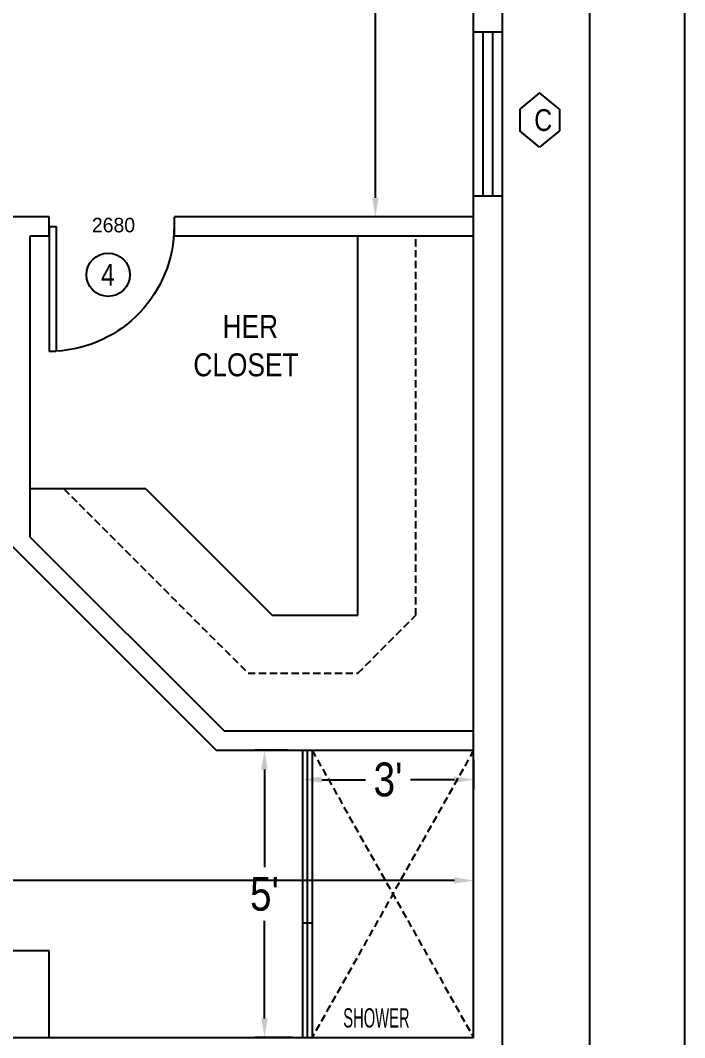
# Model space of a CAD drawing. Header units: inches. Extents: x -1842 to 12195, y -2228 to 2193.
# Drawn here: x 4461.7 to 4599.5, y 654.3 to 865.3 of the extents above; entities that cross this region are included whole.
import ezdxf

# ---------------------------------------------------------------- set-up
doc = ezdxf.new("R2010")
doc.units = ezdxf.units.IN
doc.header["$LTSCALE"] = 6
doc.header["$MEASUREMENT"] = 0
doc.linetypes.add('HIDDEN', pattern=[0.375, 0.25, -0.125])
for name, color, linetype in [('BUILT-INS', 13, 'Continuous'), ('CABS', 23, 'Continuous'), ('Title Block', 7, 'Continuous'), ('TITLES', 3, 'Continuous'), ('TXT', 4, 'Continuous'), ('windows', 4, 'Continuous')]:
    doc.layers.add(name, color=color, linetype=linetype)
doc.styles.add('ARCHSTYL', font='ARIALN.TTF', dxfattribs={"height": 5})
doc.styles.add('HS-DESIGN-TTLB', font='GOTHIC.TTF')
doc.styles.get("Standard").update_dxf_attribs({"font": 'ARIALN.TTF'})
doc.dimstyles.get("Standard").update_dxf_attribs({"dimtxt": 7, "dimasz": 4, "dimexe": 2, "dimexo": 2, "dimgap": 2, "dimtad": 0, "dimtih": 1, "dimtoh": 1, "dimdec": 0, "dimzin": 0, "dimdsep": 46, "dimlunit": 4, "dimtxsty": 'Standard', "dimcen": 0.09, "dimclrd": 3, "dimclre": 3, "dimclrt": 3, "dimadec": 0, "dimazin": 0, "dimtfac": 1, "dimtdec": 0, "dimtofl": 0, "dimtmove": 0, "dimatfit": 3, "dimfxl": 1, "dimtolj": 1, "dimtzin": 0, "dimarcsym": 0})

# ---------------------------------------------------------------- blocks, each defined once
blk = doc.blocks.new('*D98')
at = {"layer": 'Defpoints', "color": 0, "transparency": 16777216}
for p in [(4519.23, 713.88), (4512.36, 654.28), (4520.23, 654.28)]:
    blk.add_point(p, dxfattribs=at)
at = {"layer": 'Title Block', "color": 3, "lineweight": -2, "transparency": 16777216}
for p, q in [((4517.23, 713.88), (4510.36, 713.88)), ((4512.36, 709.88), (4512.36, 689.64)), ((4512.36, 658.28), (4512.36, 678.52)), ((4518.23, 654.28), (4510.36, 654.28))]:
    blk.add_line(p, q, dxfattribs=at)
at = {"layer": 'Title Block', "color": 3, "transparency": 16777216}
for points in [[(4511.69, 709.88), (4513.03, 709.88), (4512.36, 713.88)], [(4511.69, 658.28), (4513.03, 658.28), (4512.36, 654.28)]]:
    blk.add_solid(points, dxfattribs=at)
at = {"layer": 'Title Block', "color": 3, "transparency": 16777216, "insert": (4512.36, 684.08), "char_height": 7, "attachment_point": 5}
blk.add_mtext("\\A1;5'", dxfattribs=at)
blk = doc.blocks.new('*D99')
at = {"layer": 'Defpoints', "color": 0, "transparency": 16777216}
for p in [(4520.23, 713.88), (4555.73, 713.88), (4555.73, 707.78)]:
    blk.add_point(p, dxfattribs=at)
at = {"layer": 'Title Block', "color": 3, "lineweight": -2, "transparency": 16777216}
for p, q in [((4520.23, 711.88), (4520.23, 705.78)), ((4555.73, 711.88), (4555.73, 705.78)), ((4524.23, 707.78), (4533.34, 707.78)), ((4551.73, 707.78), (4542.62, 707.78))]:
    blk.add_line(p, q, dxfattribs=at)
at = {"layer": 'Title Block', "color": 3, "transparency": 16777216}
for points in [[(4524.23, 708.44), (4524.23, 707.11), (4520.23, 707.78)], [(4551.73, 708.44), (4551.73, 707.11), (4555.73, 707.78)]]:
    blk.add_solid(points, dxfattribs=at)
at = {"layer": 'Title Block', "color": 3, "transparency": 16777216, "insert": (4537.98, 707.78), "char_height": 7, "attachment_point": 5}
blk.add_mtext("\\A1;3'", dxfattribs=at)
blk = doc.blocks.new('door')
at = {"layer": 'windows'}
for p, q in [((9950.29, 7178.88), (9948.56, 7178.88)), ((9948.56, 7178.88), (9948.56, 7146.97)), ((9950.29, 7178.88), (9948.56, 7178.88)), ((9950.29, 7178.88), (9950.29, 7146.97)), ((9948.56, 7146.97), (9950.29, 7146.97))]:
    blk.add_line(p, q, dxfattribs=at)
blk.add_arc((9950.29, 7178.88), 31.9, 180, 266.8995, dxfattribs=at)
blk = doc.blocks.new('*D90')
at = {"layer": 'Defpoints', "color": 0, "transparency": 16777216}
for p in [(4555.73, 1014.48), (4535.36, 824.48), (4555.73, 824.48)]:
    blk.add_point(p, dxfattribs=at)
at = {"layer": 'Title Block', "color": 3, "lineweight": -2, "transparency": 16777216}
for p, q in [((4553.73, 1014.48), (4533.36, 1014.48)), ((4535.36, 1010.48), (4535.36, 925.05)), ((4535.36, 828.48), (4535.36, 913.9)), ((4553.73, 824.48), (4533.36, 824.48))]:
    blk.add_line(p, q, dxfattribs=at)
at = {"layer": 'Title Block', "color": 3, "transparency": 16777216}
for points in [[(4534.69, 1010.48), (4536.03, 1010.48), (4535.36, 1014.48)], [(4534.69, 828.48), (4536.03, 828.48), (4535.36, 824.48)]]:
    blk.add_solid(points, dxfattribs=at)
at = {"layer": 'Title Block', "color": 3, "transparency": 16777216, "insert": (4535.36, 919.48), "char_height": 7, "attachment_point": 5}
blk.add_mtext('\\A1;15\'-10"', dxfattribs=at)
blk = doc.blocks.new('*D103')
at = {"layer": 'Defpoints', "color": 0, "transparency": 16777216}
for p in [(4315.73, 686.87), (4315.73, 686.87), (4555.73, 684.08)]:
    blk.add_point(p, dxfattribs=at)
at = {"layer": 'Title Block', "color": 3, "lineweight": -2, "transparency": 16777216}
for p, q in [((4555.73, 686.08), (4555.73, 688.87)), ((4319.73, 686.87), (4428.81, 686.87)), ((4551.73, 686.87), (4442.65, 686.87))]:
    blk.add_line(p, q, dxfattribs=at)
at = {"layer": 'Title Block', "color": 3, "transparency": 16777216}
for points in [[(4319.73, 687.54), (4319.73, 686.21), (4315.73, 686.87)], [(4551.73, 687.54), (4551.73, 686.21), (4555.73, 686.87)]]:
    blk.add_solid(points, dxfattribs=at)
at = {"layer": 'Title Block', "color": 3, "transparency": 16777216, "insert": (4435.73, 686.87), "char_height": 7, "attachment_point": 5}
blk.add_mtext("\\A1;20'", dxfattribs=at)
blk = doc.blocks.new('*D113')
at = {"layer": 'Defpoints', "color": 0, "transparency": 16777216}
for p in [(4561.73, 1200.48), (4561.73, 648.28), (4579.86, 648.28)]:
    blk.add_point(p, dxfattribs=at)
at = {"layer": 'Title Block', "color": 3, "lineweight": -2, "transparency": 16777216}
for p, q in [((4563.73, 1200.48), (4581.86, 1200.48)), ((4579.86, 1196.48), (4579.86, 929.95)), ((4579.86, 652.28), (4579.86, 918.8)), ((4563.73, 648.28), (4581.86, 648.28))]:
    blk.add_line(p, q, dxfattribs=at)
at = {"layer": 'Title Block', "color": 3, "transparency": 16777216}
for points in [[(4579.19, 1196.48), (4580.52, 1196.48), (4579.86, 1200.48)], [(4579.19, 652.28), (4580.52, 652.28), (4579.86, 648.28)]]:
    blk.add_solid(points, dxfattribs=at)
at = {"layer": 'Title Block', "color": 3, "transparency": 16777216, "insert": (4579.86, 924.38), "char_height": 7, "attachment_point": 5}
blk.add_mtext("\\A1;46'", dxfattribs=at)

msp = doc.modelspace()

# ---------------------------------------------------------------- linework, layer by layer
at = {"layer": 'BUILT-INS', "linetype": 'HIDDEN'}
for p, q in [((4543.7317762, 741.8778393), (4543.7317762, 820.4778393)), ((4470.7612134, 768.0758191), (4508.9591932, 729.8778393)), ((4531.7317762, 729.8778393), (4543.7317762, 741.8778393)), ((4508.9591932, 729.8778393), (4531.7317762, 729.8778393)), ((4522.2317762, 713.8778393), (4555.7317762, 654.2778393)), ((4555.7317762, 713.8778393), (4522.2317762, 654.2778393))]:
    msp.add_line(p, q, dxfattribs=at)
at = {"layer": 'CABS'}
for p, q in [((4531.7317762, 741.8778393), (4531.7317762, 820.4778393)), ((4487.7317762, 768.0758191), (4463.7317762, 768.0758191)), ((4487.7317762, 768.0758191), (4513.9297559, 741.8778393)), ((4513.9297559, 741.8778393), (4531.7317762, 741.8778393)), ((4520.2317762, 713.8778393), (4520.2317762, 654.2778393)), ((4521.2317762, 713.8778393), (4521.2317762, 654.2778393)), ((4522.2317762, 713.8778393), (4522.2317762, 654.2778393)), ((4520.2317762, 678.0778393), (4522.2317762, 678.0778393)), ((4467.7317762, 672.2778393), (4403.7317762, 672.2778393)), ((4467.7317762, 654.2778393), (4467.7317762, 672.2778393))]:
    msp.add_line(p, q, dxfattribs=at)
at = {"layer": 'Title Block'}
for p, q in [((4599.4908925, 1268.9201451), (4599.4908925, 368.173134)), ((4561.7317762, 648.2778393), (4561.7317762, 1020.4778393)), ((4555.7317762, 654.2778393), (4555.7317762, 1014.4778393)), ((4561.7317762, 862.7961684), (4555.7317762, 862.7961684)), ((4561.7317762, 828.7961684), (4555.7317762, 828.7961684)), ((4467.7317762, 824.4778393), (4459.7317762, 824.4778393)), ((4467.7317762, 820.4778393), (4467.7317762, 824.4778393)), ((4555.7317762, 824.4778393), (4493.7317762, 824.4778393)), ((4493.7317762, 820.4778393), (4493.7317762, 824.4778393)), ((4467.7317762, 820.4778393), (4463.7317762, 820.4778393)), ((4463.7317762, 820.4778393), (4463.7317762, 758.1346936)), ((4555.7317762, 820.4778393), (4493.7317762, 820.4778393)), ((4463.7317762, 758.1346936), (4503.9886304, 717.8778393)), ((4459.7317762, 756.4778393), (4502.3317762, 713.8778393)), ((4503.9886304, 717.8778393), (4555.7317762, 717.8778393)), ((4502.3317762, 713.8778393), (4555.7317762, 713.8778393)), ((4555.7317762, 654.2778393), (4555.7317762, 713.8778393)), ((4315.7317762, 654.2778393), (4555.7317762, 654.2778393))]:
    msp.add_line(p, q, dxfattribs=at)
at = {"layer": 'TXT'}
for p, q in [((4557.7317762, 828.7961684), (4557.7317762, 862.7961684)), ((4559.7317762, 828.7961684), (4559.7317762, 862.7961684))]:
    msp.add_line(p, q, dxfattribs=at)
at = {"layer": 'windows'}
for p, q in [((4569.4191292, 850.1991582), (4565.2941292, 846.8241582)), ((4573.5441292, 846.8241582), (4569.4191292, 850.1991582)), ((4565.2941292, 846.8241582), (4565.2941292, 842.3241582)), ((4573.5441292, 846.8241582), (4573.5441292, 842.3241582)), ((4569.4191292, 838.9491582), (4565.2941292, 842.3241582)), ((4573.5441292, 842.3241582), (4569.4191292, 838.9491582))]:
    msp.add_line(p, q, dxfattribs=at)
msp.add_circle((4479.9431283, 812.5), 4.5, dxfattribs=at)

# ---------------------------------------------------------------- block references
at = {"layer": 'TITLES', "xscale": -0.8111956009193224, "yscale": 0.8111956009193224, "zscale": 0.8111956009193224}
msp.add_blockref('door', (12539.36106, -5000.9945788), dxfattribs=at)

# ---------------------------------------------------------------- texts
at = {"insert": (4497.6114237, 804.1381378), "char_height": 4.76054208, "width": 46.126143985, "attachment_point": 1}
msp.add_mtext('\\A1;    HER\\PCLOSET', dxfattribs=at)
at = {"layer": 'CABS', "style": 'ARCHSTYL', "width": 0.667387}
msp.add_text('SHOWER', height=4, dxfattribs=at).set_placement((4528.6948612, 656.3802387))
at = {"layer": 'Title Block', "insert": (4485.5233615, 824.2995947), "char_height": 3.0096, "width": 43.611515527, "attachment_point": 3, "style": 'HS-DESIGN-TTLB'}
msp.add_mtext('2680', dxfattribs=at)
at = {"layer": 'windows', "char_height": 4.5, "attachment_point": 1}
for s, width, insert in [('C', 6.385789309, (4568.2941292, 846.8241582)), ('4', 3.5, (4478.4431283, 814.75))]:
    msp.add_mtext_dynamic_manual_height_columns(s, width=width, gutter_width=30, heights=[0], dxfattribs=dict(at, insert=insert))

# ---------------------------------------------------------------- dimensions: what is measured, and where the dimension line sits
at = {"layer": 'Title Block'}
for base, p1, p2, picture, middle in [((4579.8566292, 648.2778393), (4561.7317762, 1200.4778393), (4561.7317762, 648.2778393), '*D113', (4579.8566292, 924.3778393)), ((4535.3613935, 824.4778393), (4555.7317762, 1014.4778393), (4555.7317762, 824.4778393), '*D90', (4535.3613935, 919.4778393)), ((4512.3613935, 654.2778393), (4519.2317762, 713.8778393), (4520.2317762, 654.2778393), '*D98', (4512.3613935, 684.0778393))]:
    dim = msp.add_linear_dim(base=base, p1=p1, p2=p2, angle=90, dimstyle='Standard', dxfattribs=at)
    dim.commit()
    dim.dimension.update_dxf_attribs({"geometry": picture, "text_midpoint": middle})
for base, p1, p2, picture, middle in [((4555.7317761944, 707.7778393454), (4520.2317761944, 713.8778393454), (4555.7317761944, 713.8778393454), '*D99', (4537.9817761944, 707.7778393454)), ((4315.7317762, 686.8735663), (4555.7317762, 684.0778393), (4315.7317762, 686.8735663), '*D103', (4435.7317762, 686.8735663))]:
    dim = msp.add_linear_dim(base=base, p1=p1, p2=p2, dimstyle='Standard', dxfattribs=at)
    dim.commit()
    dim.dimension.update_dxf_attribs({"geometry": picture, "text_midpoint": middle})

doc.saveas('drawing.dxf')
